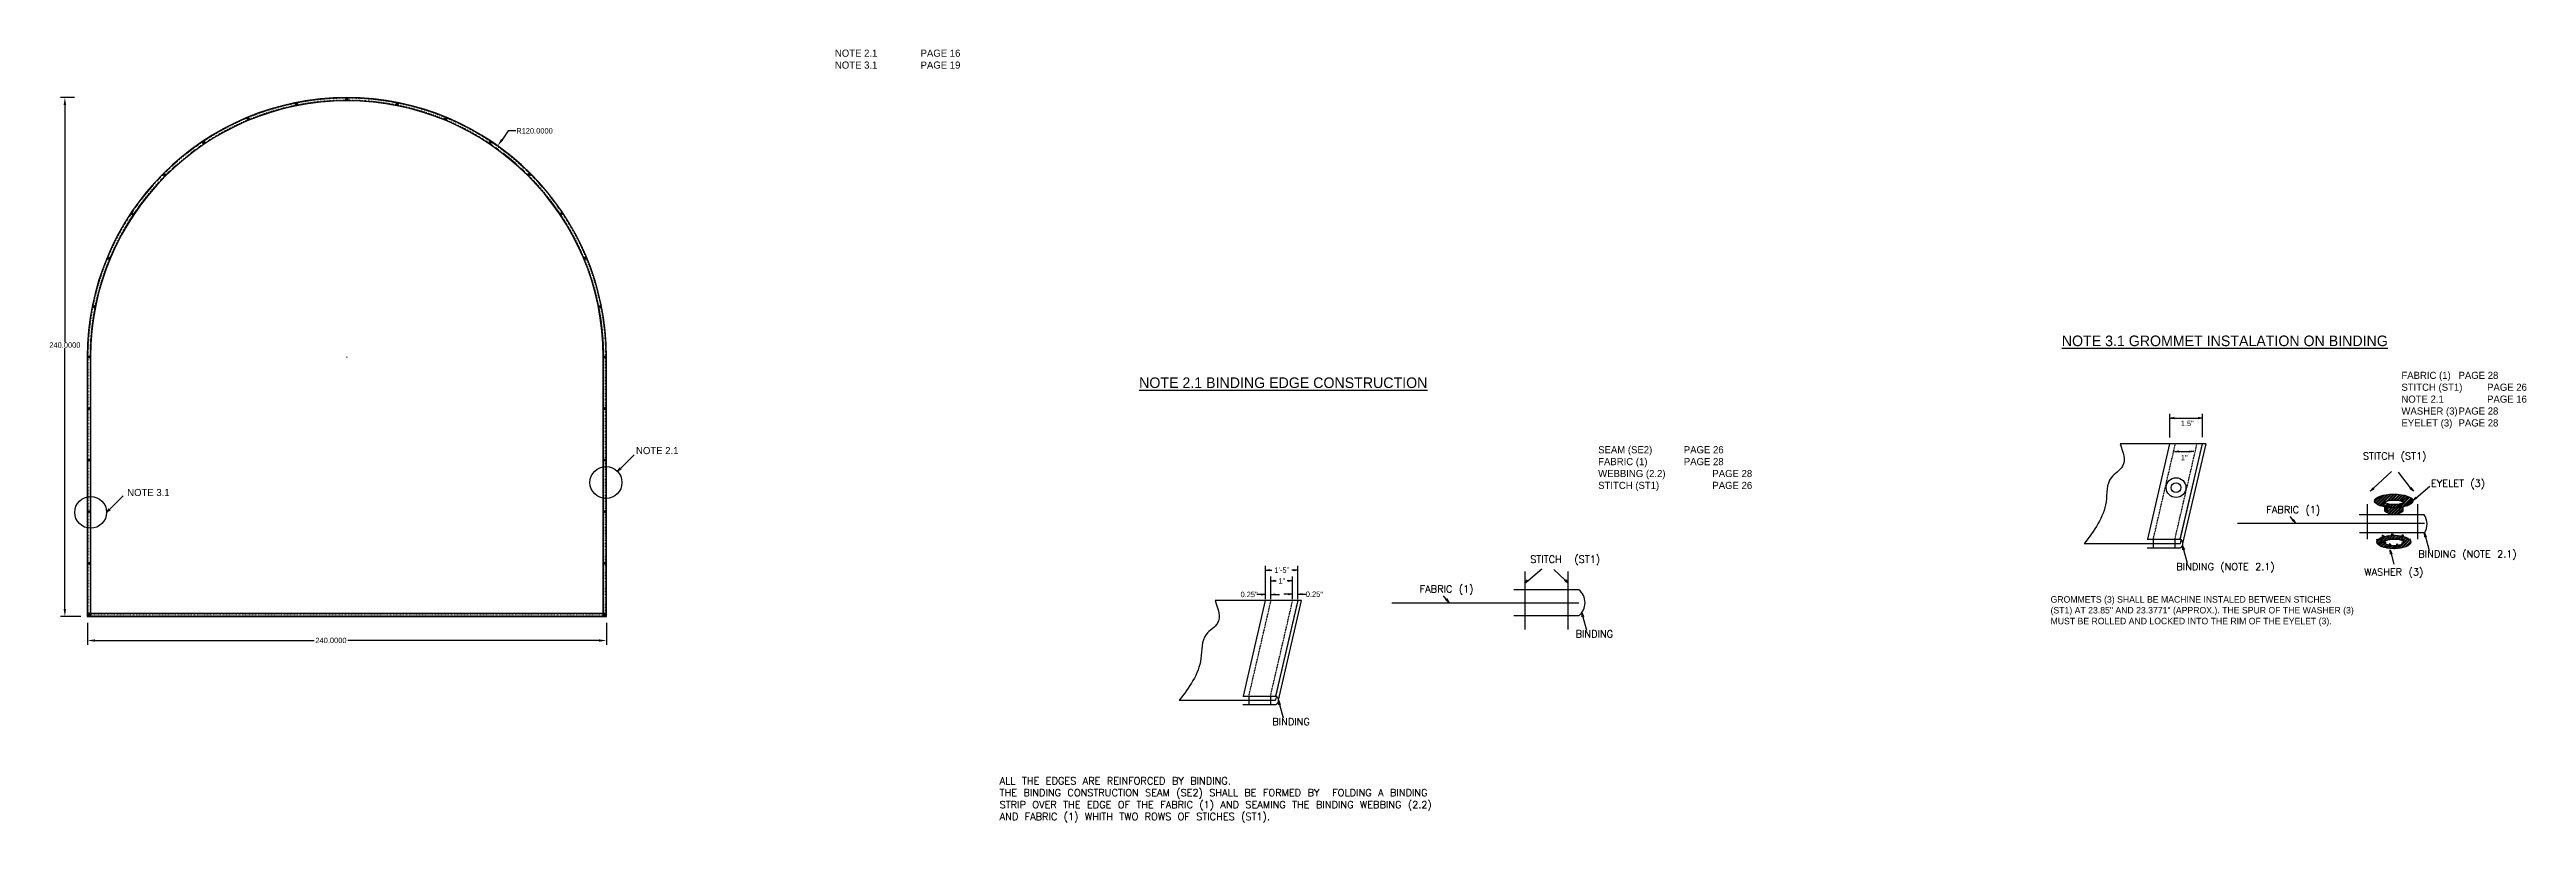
# Model space of a CAD drawing. Header units: inches. Extents: x -1914 to 19746, y -1697 to -663.
# Drawn here: x -370 to 775, y -1549 to -1191 of the extents above; entities that cross this region are included whole.
import ezdxf

# ---------------------------------------------------------------- set-up
doc = ezdxf.new("R2010")
doc.units = ezdxf.units.IN
doc.header["$MEASUREMENT"] = 0
doc.linetypes.add('HIDDEN', pattern=[0.375, 0.25, -0.125])
for name, color, linetype in [('DIMENSION', 7, 'Continuous'), ('GROMMET', 7, 'Continuous'), ('Object', 7, 'Continuous'), ('PEN2', 95, 'Continuous'), ('STECH', 7, 'HIDDEN'), ('TEXT', 7, 'Continuous'), ('Title Block', 7, 'Continuous'), ('WEBB', 5, 'Continuous')]:
    doc.layers.add(name, color=color, linetype=linetype)
doc.styles.add('style1', font='txt.shx')
doc.dimstyles.get("Standard").update_dxf_attribs({"dimtxt": 3.5, "dimasz": 3.5, "dimexe": 0.18, "dimexo": 0.0625, "dimgap": 0.09, "dimtad": 0, "dimtih": 1, "dimtoh": 1, "dimdec": 4, "dimzin": 0, "dimdsep": 46, "dimtxsty": 'Standard', "dimcen": 0.09, "dimadec": 0, "dimazin": 0, "dimtfac": 1, "dimtdec": 4, "dimtofl": 0, "dimtmove": 0, "dimatfit": 3, "dimfxl": 0, "dimtolj": 1, "dimtzin": 0, "dimarcsym": 0})
pattern_1 = [(45, (307.94, -1369.1069), (-0.7071068, 0.7071068), []), (45, (307.94, -1368.6069), (-0.7071068, 0.7071068), [])]

# ---------------------------------------------------------------- blocks, each defined once
blk = doc.blocks.new('_OPEN')
at = {"color": 0, "linetype": 'ByBlock'}
for p, q in [((-1, 0.17), (0, 0)), ((0, 0), (-1, -0.17)), ((0, 0), (-1, 0))]:
    blk.add_line(p, q, dxfattribs=at)
blk = doc.blocks.new('*D2')
at = {"layer": 'DEFPOINTS', "color": 0}
for p in [(-352.5, -1453.7), (-112.5, -1453.7), (-112.5, -1464.8)]:
    blk.add_point(p, dxfattribs=at)
at = {"layer": 'DIMENSION', "color": 0, "lineweight": -2}
for p, q in [((-352.5, -1456.7), (-352.5, -1466.8)), ((-349, -1464.8), (-247.7, -1464.8)), ((-116, -1464.8), (-232.1, -1464.8)), ((-112.5, -1456.7), (-112.5, -1466.8))]:
    blk.add_line(p, q, dxfattribs=at)
at = {"layer": 'DIMENSION', "color": 0}
for points in [[(-349, -1464.3), (-349, -1465.4), (-352.5, -1464.8)], [(-116, -1464.3), (-116, -1465.4), (-112.5, -1464.8)]]:
    blk.add_solid(points, dxfattribs=at)
at = {"layer": 'DIMENSION', "color": 0, "insert": (-239.9, -1464.8), "char_height": 2.5, "attachment_point": 5}
blk.add_mtext('\\A1;240.0000', dxfattribs=at)
blk = doc.blocks.new('*D3')
at = {"layer": 'DEFPOINTS', "color": 0}
for p in [(-355.5, -1213.7), (-362.9, -1453.7), (-352.5, -1453.7)]:
    blk.add_point(p, dxfattribs=at)
at = {"layer": 'DIMENSION', "color": 0, "lineweight": -2}
for p, q in [((-358.5, -1213.7), (-364.9, -1213.7)), ((-362.9, -1217.2), (-362.9, -1326.9)), ((-362.9, -1450.2), (-362.9, -1329.6)), ((-355.5, -1453.7), (-364.9, -1453.7))]:
    blk.add_line(p, q, dxfattribs=at)
at = {"layer": 'DIMENSION', "color": 0}
for points in [[(-363.5, -1217.2), (-362.3, -1217.2), (-362.9, -1213.7)], [(-363.5, -1450.2), (-362.3, -1450.2), (-362.9, -1453.7)]]:
    blk.add_solid(points, dxfattribs=at)
at = {"layer": 'DIMENSION', "color": 0, "insert": (-362.9, -1328.2), "char_height": 2.5, "attachment_point": 5}
blk.add_mtext('\\A1;240.0000', dxfattribs=at)
blk = doc.blocks.new('*D4')
at = {"layer": 'DEFPOINTS', "color": 0}
for p in [(-162.9, -1236), (-232.5, -1333.7)]:
    blk.add_point(p, dxfattribs=at)
at = {"layer": 'DIMENSION', "color": 0, "lineweight": -2}
for p, q in [((-158, -1229.1), (-160.8, -1233.2)), ((-154.5, -1229.1), (-158, -1229.1)), ((-232.6, -1333.7), (-232.4, -1333.7)), ((-232.5, -1333.8), (-232.5, -1333.6))]:
    blk.add_line(p, q, dxfattribs=at)
at = {"layer": 'DIMENSION', "color": 0}
blk.add_solid([(-161.3, -1232.8), (-160.3, -1233.5), (-162.9, -1236)], dxfattribs=at)
at = {"layer": 'DIMENSION', "color": 0, "insert": (-145.8, -1229.1), "char_height": 2.5, "attachment_point": 5}
blk.add_mtext('\\A1;R120.0000', dxfattribs=at)

msp = doc.modelspace()

# ---------------------------------------------------------------- hatches: boundary and pattern name
at = {"layer": 'GROMMET'}
h = msp.add_hatch(dxfattribs=at)
h.set_pattern_fill('STEEL', color=256, scale=8, style=0)
h.set_pattern_definition(pattern_1)
edge = h.paths.add_edge_path()
edge.add_ellipse((713.63817, -1400.29852), major_axis=(-8.86882, 0), ratio=0.3557987052, start_angle=0, end_angle=360)
edge = h.paths.add_edge_path(flags=16)
edge.add_ellipse((713.82239, -1400.92962), major_axis=(-4.21072, 0), ratio=0.2499996442, start_angle=0, end_angle=360)
h = msp.add_hatch(dxfattribs=at)
h.set_pattern_fill('STEEL', color=256, scale=8, style=0)
h.set_pattern_definition([(45, (-852.8027, -26.1727), (-0.7071068, 0.7071068), []), (45, (-852.8027, -25.6727), (-0.7071068, 0.7071068), [])])
edge = h.paths.add_edge_path()
edge.add_line((717.96504, -1404.86603), (717.92879, -1403.06018))
edge.add_ellipse((713.63817, -1400.29852), major_axis=(-8.86882, 0), ratio=0.3557987052, start_angle=61.47942577, end_angle=118.93296646, ccw=False)
edge.add_line((709.40354, -1403.0711), (709.37048, -1404.78346))
edge.add_arc((713.71503, -1399.90497), 6.53259, 228.31327437, 310.58579143)
h = msp.add_hatch(dxfattribs=at)
h.set_pattern_fill('STEEL', color=256, scale=8, style=0)
h.set_pattern_definition(pattern_1)
edge = h.paths.add_edge_path()
edge.add_ellipse((713.68265, -1419.26606), major_axis=(-7.82543, 0), ratio=0.3979833832, start_angle=155.98077946, end_angle=194.03614859)
edge.add_ellipse((713.68265, -1419.26606), major_axis=(-7.82543, 0), ratio=0.3979833832, start_angle=194.03614859, end_angle=201.59008166)
edge.add_ellipse((713.68265, -1419.26606), major_axis=(-7.82543, 0), ratio=0.3979833832, start_angle=201.59008166, end_angle=235.667824)
edge.add_ellipse((713.68265, -1419.26606), major_axis=(-7.82543, 0), ratio=0.3979833832, start_angle=235.667824, end_angle=242.03865019)
edge.add_ellipse((713.68265, -1419.26606), major_axis=(-7.82543, 0), ratio=0.3979833832, start_angle=242.03865019, end_angle=271.81511405)
edge.add_ellipse((713.68265, -1419.26606), major_axis=(-7.82543, 0), ratio=0.3979833832, start_angle=271.81511405, end_angle=278.19781629)
edge.add_ellipse((713.68265, -1419.26606), major_axis=(-7.82543, 0), ratio=0.3979833832, start_angle=278.19781629, end_angle=305.22186549)
edge.add_ellipse((713.68265, -1419.26606), major_axis=(-7.82543, 0), ratio=0.3979833832, start_angle=305.22186549, end_angle=313.61026758)
edge.add_ellipse((713.68265, -1419.26606), major_axis=(-7.82543, 0), ratio=0.3979833832, start_angle=313.61026758, end_angle=342.99542309)
edge.add_ellipse((713.68265, -1419.26606), major_axis=(-7.82543, 0), ratio=0.3979833832, start_angle=342.99542309, end_angle=353.5235101)
edge.add_ellipse((713.68265, -1419.26606), major_axis=(-7.82543, 0), ratio=0.3979833832, start_angle=353.5235101, end_angle=388.88364904)
edge.add_line((706.83068, -1420.77042), (707.00097, -1420.14135))
edge.add_line((707.00097, -1420.14135), (707.22218, -1421.0235))
edge.add_ellipse((713.68265, -1419.26606), major_axis=(-7.82543, 0), ratio=0.3979833832, start_angle=34.35328947, end_angle=60.08101087)
edge.add_line((709.77952, -1421.9654), (709.89663, -1421.29568))
edge.add_line((709.89663, -1421.29568), (710.38831, -1422.09104))
edge.add_ellipse((713.68265, -1419.26606), major_axis=(-7.82543, 0), ratio=0.3979833832, start_angle=65.10361769, end_angle=91.56935796)
edge.add_line((713.89696, -1422.37929), (714.04643, -1421.64539))
edge.add_line((714.04643, -1421.64539), (714.3469, -1422.36921))
edge.add_ellipse((713.68265, -1419.26606), major_axis=(-7.82543, 0), ratio=0.3979833832, start_angle=94.86932481, end_angle=120.98427573)
edge.add_line((717.7112, -1421.93606), (717.82895, -1421.38769))
edge.add_line((717.82895, -1421.38769), (718.18554, -1421.8132))
edge.add_ellipse((713.68265, -1419.26606), major_axis=(-7.82543, 0), ratio=0.3979833832, start_angle=125.12889225, end_angle=150.25506283)
edge.add_line((720.47702, -1420.81124), (720.52077, -1420.18698))
edge.add_line((720.52077, -1420.18698), (720.83047, -1420.53375))
edge = h.paths.add_edge_path(flags=16)
edge.add_spline(control_points=[(717.95917, -1418.91319), (717.9727, -1418.93024), (717.98591, -1418.94797), (718.04809, -1419.03756), (718.09186, -1419.12047), (718.15101, -1419.30848), (718.16519, -1419.4135), (718.15295, -1419.61983), (718.12696, -1419.71961), (718.06424, -1419.86404), (718.03455, -1419.91612), (718.00212, -1419.96342)], knot_values=[2.9718711977, 2.9718711977, 2.9718711977, 2.9718711977, 2.9961324867, 2.9961324867, 3.0894499873, 3.0894499873, 3.1827674878, 3.1827674878, 3.2760849884, 3.2760849884, 3.3376625338, 3.3376625338, 3.3376625338, 3.3376625338], degree=3, periodic=0)
edge.add_spline(control_points=[(718.00212, -1419.96342), (717.9854, -1419.9878), (717.96795, -1420.01091), (717.88332, -1420.11451), (717.8102, -1420.18046), (717.65849, -1420.29499), (717.5796, -1420.344), (717.49642, -1420.38851)], knot_values=[2.7054839022, 2.7054839022, 2.7054839022, 2.7054839022, 2.7372238573, 2.7372238573, 2.8555395838, 2.8555395838, 2.9718711977, 2.9718711977, 2.9718711977, 2.9718711977], degree=3, periodic=0)
edge.add_spline(control_points=[(717.49642, -1420.38851), (717.47082, -1420.40222), (717.44481, -1420.4155), (717.27173, -1420.50028), (717.11161, -1420.56161), (716.7021, -1420.69068), (716.44075, -1420.75314), (716.00822, -1420.83274), (715.8539, -1420.85718), (715.69457, -1420.87875)], knot_values=[2.0670533552, 2.0670533552, 2.0670533552, 2.0670533552, 2.1028615192, 2.1028615192, 2.3015146544, 2.3015146544, 2.5671919923, 2.5671919923, 2.7054839022, 2.7054839022, 2.7054839022, 2.7054839022], degree=3, periodic=0)
edge.add_spline(control_points=[(715.69457, -1420.87875), (715.43868, -1420.91338), (715.16985, -1420.94058), (714.89026, -1420.96024), (714.88734, -1420.96045), (714.88443, -1420.96065)], knot_values=[1.8426196536, 1.8426196536, 1.8426196536, 1.8426196536, 2.0647124174, 2.0647124174, 2.0670533552, 2.0670533552, 2.0670533552, 2.0670533552], degree=3, periodic=0)
edge.add_spline(control_points=[(714.88443, -1420.96065), (714.34861, -1420.99798), (713.78429, -1421.00598), (712.92397, -1420.9717), (712.6171, -1420.94959), (712.32336, -1420.91826)], knot_values=[1.1674128661, 1.1674128661, 1.1674128661, 1.1674128661, 1.5972775991, 1.5972775991, 1.8426196536, 1.8426196536, 1.8426196536, 1.8426196536], degree=3, periodic=0)
edge.add_spline(control_points=[(712.32336, -1420.91826), (712.09963, -1420.8944), (711.88351, -1420.86518), (711.61469, -1420.82016), (711.55216, -1420.80903), (711.49072, -1420.7974)], knot_values=[0.9226823711, 0.9226823711, 0.9226823711, 0.9226823711, 1.1095459874, 1.1095459874, 1.1674128661, 1.1674128661, 1.1674128661, 1.1674128661], degree=3, periodic=0)
edge.add_spline(control_points=[(711.49072, -1420.7974), (711.33936, -1420.76875), (711.19459, -1420.7371), (710.86426, -1420.65364), (710.68606, -1420.59902), (710.35968, -1420.4744), (710.21148, -1420.40511), (710.01063, -1420.27914), (709.94867, -1420.23488), (709.88684, -1420.18202), (709.88441, -1420.17992), (709.88197, -1420.17781)], knot_values=[0.2805834066, 0.2805834066, 0.2805834066, 0.2805834066, 0.4231304645, 0.4231304645, 0.6235444011, 0.6235444011, 0.8239583377, 0.8239583377, 0.9187851977, 0.9187851977, 0.9226823711, 0.9226823711, 0.9226823711, 0.9226823711], degree=3, periodic=0)
edge.add_spline(control_points=[(709.88197, -1420.17781), (709.82521, -1420.12859), (709.77071, -1420.07317), (709.6798, -1419.95477), (709.64183, -1419.89476), (709.61054, -1419.82738)], knot_values=[0.1156721281, 0.1156721281, 0.1156721281, 0.1156721281, 0.2066018147, 0.2066018147, 0.2805834066, 0.2805834066, 0.2805834066, 0.2805834066], degree=3, periodic=0)
edge.add_spline(control_points=[(709.61054, -1419.82738), (709.60172, -1419.8084), (709.59343, -1419.78883), (709.55086, -1419.67694), (709.52986, -1419.57259), (709.52986, -1419.46737), (709.52986, -1419.43202), (709.53213, -1419.39667), (709.55021, -1419.2548), (709.58472, -1419.15457), (709.67437, -1418.98317), (709.72881, -1418.91108), (709.7872, -1418.84822), (709.78786, -1418.84752), (709.78851, -1418.84681)], knot_values=[6.0538951192, 6.0538951192, 6.0538951192, 6.0538951192, 6.0747403873, 6.0747403873, 6.1695672473, 6.1695672473, 6.1695672473, 6.2014292299, 6.2014292299, 6.2995850271, 6.2995850271, 6.3977408243, 6.3977408243, 6.3988574353, 6.3988574353, 6.3988574353, 6.3988574353], degree=3, periodic=0)
edge.add_line((709.78851, -1418.84681), (709.79298, -1418.11859))
edge.add_line((709.79298, -1418.11859), (710.09159, -1418.60489))
edge.add_spline(control_points=[(710.09159, -1418.60489), (710.18101, -1418.54998), (710.27548, -1418.50222), (710.5333, -1418.38909), (710.70563, -1418.3295), (710.97151, -1418.25406), (711.05194, -1418.23309), (711.13492, -1418.21321)], knot_values=[5.4764900919, 5.4764900919, 5.4764900919, 5.4764900919, 5.607028911, 5.607028911, 5.8114297888, 5.8114297888, 5.895843436, 5.895843436, 5.895843436, 5.895843436], degree=3, periodic=0)
edge.add_line((711.13492, -1418.21321), (711.49418, -1417.17802))
edge.add_line((711.49418, -1417.17802), (712.08999, -1418.04366))
edge.add_spline(control_points=[(712.08999, -1418.04366), (712.40612, -1418.0036), (712.74084, -1417.97467), (713.55537, -1417.9338), (714.04236, -1417.9324), (714.5156, -1417.95319)], knot_values=[4.5381654625, 4.5381654625, 4.5381654625, 4.5381654625, 4.8092415057, 4.8092415057, 5.1815349878, 5.1815349878, 5.1815349878, 5.1815349878], degree=3, periodic=0)
edge.add_line((714.5156, -1417.95319), (714.95235, -1417.14125))
edge.add_line((714.95235, -1417.14125), (715.30665, -1418.01018))
edge.add_spline(control_points=[(715.30665, -1418.01018), (715.60396, -1418.04044), (715.88848, -1418.08007), (716.35972, -1418.16661), (716.55438, -1418.20999), (716.91593, -1418.30813), (717.08274, -1418.36271), (717.34731, -1418.47025), (717.45155, -1418.51924), (717.54975, -1418.57572)], knot_values=[3.5525539349, 3.5525539349, 3.5525539349, 3.5525539349, 3.7994639493, 3.7994639493, 3.9924055588, 3.9924055588, 4.1853471683, 4.1853471683, 4.3257710889, 4.3257710889, 4.3257710889, 4.3257710889], degree=3, periodic=0)
edge.add_line((717.54975, -1418.57572), (717.668, -1417.87608))
edge.add_line((717.668, -1417.87608), (717.95917, -1418.91319))

# ---------------------------------------------------------------- linework, layer by layer
at = {"layer": 'DIMENSION'}
for p, q in [((610.198, -1370.86148), (610.18075, -1359.93665)), ((612.18391, -1361.93349), (623.1894, -1361.9161)), ((625.20349, -1370.83778), (625.18624, -1359.91295)), ((626.84887, -1373.83518), (587.16759, -1373.89785)), ((599.9803, -1418.00147), (610.20274, -1373.86147)), ((614.9803, -1418.00147), (625.20823, -1373.83777)), ((616.18482, -1420.00147), (626.87655, -1373.83514)), ((614.31455, -1377.45271), (619.27875, -1377.45271)), ((599.66149, -1418.00147), (614.9803, -1418.00147)), ((602.43659, -1418.03255), (602.43659, -1422.00147)), ((612.47819, -1418.03255), (612.47819, -1422.00147)), ((570.58329, -1420.00147), (615.04654, -1420.00147)), ((599.66149, -1422.00147), (614.9803, -1422.00147)), ((208.78269, -1446.33763), (168.80379, -1446.40077)), ((181.91412, -1490.50392), (192.13657, -1446.36392)), ((196.91412, -1490.50392), (207.14205, -1446.34022)), ((198.11865, -1492.50392), (208.81037, -1446.33758)), ((152.2189, -1492.50275), (196.68216, -1492.50275)), ((181.59532, -1490.50392), (196.91412, -1490.50392)), ((181.59532, -1494.50392), (196.91412, -1494.50392)), ((184.37042, -1490.535), (184.37042, -1494.50392)), ((194.41202, -1490.535), (194.41202, -1494.50392))]:
    msp.add_line(p, q, dxfattribs=at)
for points in [[(587.16759, -1373.89785), (588.30522, -1384.2377), (582.97634, -1389.56231), (580.63163, -1400.63752), (570.58329, -1420.00147)], [(168.80321, -1446.39913), (169.94083, -1456.73898), (164.61195, -1462.0636), (162.26724, -1473.1388), (152.2189, -1492.50275)]]:
    msp.add_spline(points, degree=3, dxfattribs=at)
at = {"layer": 'GROMMET'}
for p, q in [((709.40354, -1403.0711), (709.37048, -1404.78346)), ((717.96504, -1404.86603), (717.92879, -1403.06018)), ((705.77525, -1418.02939), (706.19933, -1418.35527)), ((705.90716, -1418.91477), (705.77525, -1418.02939)), ((709.16938, -1416.72184), (708.21568, -1416.10317)), ((708.21568, -1416.10317), (708.28506, -1417.01109)), ((709.61054, -1419.82738), (709.80021, -1419.31622)), ((709.78851, -1418.84681), (709.79298, -1418.11859)), ((709.79298, -1418.11859), (710.09159, -1418.60489)), ((709.80021, -1419.31622), (709.88197, -1420.17781)), ((711.13492, -1418.21321), (711.49418, -1417.17802)), ((711.49418, -1417.17802), (712.08999, -1418.04366)), ((712.56681, -1416.1835), (713.01111, -1415.36096)), ((713.01111, -1415.36096), (713.43478, -1416.15323)), ((714.5156, -1417.95319), (714.95235, -1417.14125)), ((714.95235, -1417.14125), (715.30665, -1418.01018)), ((717.3518, -1416.51523), (717.87146, -1415.82856)), ((717.49642, -1420.38851), (717.55168, -1419.4298)), ((717.54975, -1418.57572), (717.668, -1417.87608)), ((717.55168, -1419.4298), (718.00212, -1419.96342)), ((717.668, -1417.87608), (717.95917, -1418.91319)), ((717.87146, -1415.82856), (718.09611, -1416.69426)), ((721.3469, -1417.88804), (720.95905, -1418.12008)), ((721.27443, -1418.51072), (721.3469, -1417.88804)), ((706.83068, -1420.77042), (707.00097, -1420.14135)), ((707.00097, -1420.14135), (707.22218, -1421.0235)), ((709.77952, -1421.9654), (709.89663, -1421.29568)), ((709.89663, -1421.29568), (710.38831, -1422.09104)), ((711.49072, -1420.7974), (711.94728, -1419.93889)), ((711.94728, -1419.93889), (712.32336, -1420.91826)), ((713.89696, -1422.37929), (714.04643, -1421.64539)), ((714.04643, -1421.64539), (714.3469, -1422.36921)), ((714.88443, -1420.96065), (715.20592, -1419.93889)), ((715.20592, -1419.93889), (715.69457, -1420.87875)), ((717.7112, -1421.93606), (717.82895, -1421.38769)), ((717.82895, -1421.38769), (718.18554, -1421.8132)), ((720.47702, -1420.81124), (720.52077, -1420.18698)), ((720.52077, -1420.18698), (720.83047, -1420.53375))]:
    msp.add_line(p, q, dxfattribs=at)
for centre, radius in [((-278.16084, -1223.53432), 0.5), ((-278.16084, -1223.53432), 0.25), ((-255.79036, -1216.74831), 0.5), ((-255.79036, -1216.74831), 0.25), ((-232.52584, -1214.45695), 0.5), ((-232.52584, -1214.45695), 0.25), ((-209.26132, -1216.74831), 0.5), ((-209.26132, -1216.74831), 0.25), ((-186.89084, -1223.53432), 0.5), ((-186.89084, -1223.53432), 0.25), ((-298.77759, -1234.5542), 0.5), ((-298.77759, -1234.5542), 0.25), ((-166.27409, -1234.5542), 0.5), ((-166.27409, -1234.5542), 0.25), ((-316.84832, -1249.38447), 0.5), ((-316.84832, -1249.38447), 0.25), ((-148.20335, -1249.38447), 0.5), ((-148.20335, -1249.38447), 0.25), ((-331.67859, -1267.4552), 0.5), ((-331.67859, -1267.4552), 0.25), ((-133.37309, -1267.4552), 0.5), ((-133.37309, -1267.4552), 0.25), ((-342.69847, -1288.07195), 0.5), ((-342.69847, -1288.07195), 0.25), ((-122.3532, -1288.07195), 0.5), ((-122.3532, -1288.07195), 0.25), ((-349.48448, -1310.44243), 0.5), ((-349.48448, -1310.44243), 0.25), ((-115.56719, -1310.44243), 0.5), ((-115.56719, -1310.44243), 0.25), ((-351.77584, -1333.70695), 0.5), ((-351.77584, -1333.70695), 0.25), ((-351.77584, -1333.70695), 0.25), ((-113.27584, -1333.70695), 0.5), ((-113.27584, -1333.70695), 0.25), ((-351.77584, -1357.55695), 0.5), ((-351.77584, -1357.55695), 0.25), ((-113.27584, -1357.55695), 0.5), ((-113.27584, -1357.55695), 0.25), ((-351.77584, -1381.40695), 0.5), ((-351.77584, -1381.40695), 0.25), ((-113.27584, -1381.40695), 0.5), ((-113.27584, -1381.40695), 0.25), ((613.01256, -1394.11344), 4.55), ((613.01256, -1394.11344), 2.25), ((-351.77584, -1405.25695), 0.5), ((-351.77584, -1405.25695), 0.25), ((-113.27584, -1405.25695), 0.5), ((-113.27584, -1405.25695), 0.25), ((-351.77584, -1429.10695), 0.5), ((-351.77584, -1429.10695), 0.25), ((-113.27584, -1429.10695), 0.5), ((-113.27584, -1429.10695), 0.25), ((-351.77584, -1452.95695), 0.5), ((-351.77584, -1452.95695), 0.25), ((-113.27584, -1452.95695), 0.5), ((-113.27584, -1452.95695), 0.25)]:
    msp.add_circle(centre, radius, dxfattribs=at)
for centre, major_axis, ratio in [((713.63817, -1400.29852), (-8.86882, 0), 0.3557987052), ((713.82239, -1400.92962), (-4.21072, 0), 0.2499996442), ((713.68265, -1419.26606), (-7.82543, 0), 0.3979833832)]:
    msp.add_ellipse(centre, major_axis=major_axis, ratio=ratio, dxfattribs=at)
msp.add_open_spline([(709.52986, -1419.46737), (709.52986, -1419.57259), (709.55086, -1419.67694), (709.62066, -1419.86039), (709.6683, -1419.9398), (709.77285, -1420.07597), (709.82989, -1420.13333), (709.94867, -1420.23488), (710.01063, -1420.27914), (710.21148, -1420.40511), (710.35968, -1420.4744), (710.68606, -1420.59902), (710.86426, -1420.65364), (711.25033, -1420.75118), (711.45812, -1420.79394), (712.15299, -1420.91031), (712.68587, -1420.96221), (713.78727, -1421.00609), (714.35476, -1420.99789), (715.34213, -1420.92847), (715.77043, -1420.8765), (716.44075, -1420.75314), (716.7021, -1420.69068), (717.11161, -1420.56161), (717.27173, -1420.50028), (717.53069, -1420.37343), (717.63534, -1420.31247), (717.8102, -1420.18046), (717.88332, -1420.11451), (718.00268, -1419.9684), (718.05139, -1419.89363), (718.12696, -1419.71961), (718.15295, -1419.61983), (718.16519, -1419.4135), (718.15101, -1419.30848), (718.09186, -1419.12047), (718.04809, -1419.03756), (717.94939, -1418.89535), (717.89447, -1418.83539), (717.77979, -1418.7298), (717.71981, -1418.68406), (717.52851, -1418.5564), (717.38899, -1418.4872), (717.08274, -1418.36271), (716.91593, -1418.30813), (716.55438, -1418.20999), (716.35972, -1418.16661), (715.70754, -1418.04685), (715.20538, -1417.99039), (714.15639, -1417.93237), (713.61045, -1417.93104), (712.67228, -1417.97811), (712.27274, -1418.01563), (711.53297, -1418.12233), (711.1932, -1418.19116), (710.70563, -1418.3295), (710.5333, -1418.38909), (710.24992, -1418.51343), (710.13335, -1418.57451), (709.94045, -1418.70494), (709.86063, -1418.76917), (709.72881, -1418.91108), (709.67437, -1418.98317), (709.58472, -1419.15457), (709.55021, -1419.2548), (709.53213, -1419.39667), (709.52986, -1419.43202), (709.52986, -1419.46737)], degree=3, knots=[0, 0, 0, 0, 0.09482686, 0.09482686, 0.18965372, 0.18965372, 0.28448058, 0.28448058, 0.3793074401, 0.3793074401, 0.5797213766, 0.5797213766, 0.7801353132, 0.7801353132, 0.9805492497, 0.9805492497, 1.4127549206, 1.4127549206, 1.8449605914, 1.8449605914, 2.2053452651, 2.2053452651, 2.471022603, 2.471022603, 2.6696757382, 2.6696757382, 2.8218155162, 2.8218155162, 2.9401312426, 2.9401312426, 3.0334487432, 3.0334487432, 3.1267662437, 3.1267662437, 3.2200837443, 3.2200837443, 3.3134012448, 3.3134012448, 3.4067187453, 3.4067187453, 3.5000362459, 3.5000362459, 3.6929778554, 3.6929778554, 3.8859194649, 3.8859194649, 4.0788610744, 4.0788610744, 4.4946600095, 4.4946600095, 4.9104589446, 4.9104589446, 5.2356813419, 5.2356813419, 5.5609037391, 5.5609037391, 5.7653046169, 5.7653046169, 5.9290480959, 5.9290480959, 6.0550117302, 6.0550117302, 6.1531675274, 6.1531675274, 6.2513233246, 6.2513233246, 6.2831853072, 6.2831853072, 6.2831853072, 6.2831853072], dxfattribs=at)
at = {"layer": 'Object'}
for p, q in [((727.72317, -1406.69402), (697.72317, -1406.69402)), ((641.37976, -1410.58585), (727.80433, -1410.58585)), ((727.88547, -1414.96418), (697.88547, -1414.96418)), ((336.92682, -1441.34984), (306.92682, -1441.34984)), ((311.92682, -1432.96938), (311.92682, -1459.70335)), ((331.92682, -1432.96938), (331.92682, -1459.70335)), ((250.50224, -1447.34984), (336.92682, -1447.34984)), ((336.92682, -1453.34984), (306.92682, -1453.34984)), ((336.92682, -1453.34984), (306.92682, -1453.34984))]:
    msp.add_line(p, q, dxfattribs=at)
at = {"layer": 'Object', "ltscale": 0.015}
for p, q in [((701.31771, -1401.82251), (701.31771, -1417.97878)), ((724.66446, -1401.82251), (724.66446, -1417.97878))]:
    msp.add_line(p, q, dxfattribs=at)
at = {"layer": 'Object'}
for centre, radius, start, end in [((721.61489, -1410.95057), 7.44508, 327.37792449, 34.87067824), ((613.92216, -1420.00147), 2.26267, 297.88196459, 62.11803541), ((332.12405, -1447.34984), 7.68547, 308.67588503, 51.32411497), ((195.85598, -1492.50392), 2.26267, 297.88196459, 62.11803541)]:
    msp.add_arc(centre, radius, start, end, dxfattribs=at)
at = {"layer": 'STECH', "ltscale": 0.015}
for p, q in [((-352.27584, -1333.70695), (-352.27584, -1453.70695)), ((-351.27584, -1333.70695), (-351.27584, -1453.70695)), ((-113.77584, -1453.70695), (-113.77584, -1333.70695)), ((-112.77584, -1453.70695), (-112.77584, -1333.70695)), ((602.47481, -1418.02517), (612.70365, -1373.85752)), ((612.4803, -1418.00147), (622.70731, -1373.84172)), ((-352.52584, -1452.45695), (-232.52584, -1452.45695)), ((-352.52584, -1453.45695), (-232.52584, -1453.45695)), ((-232.52584, -1452.45695), (-112.52584, -1452.45695)), ((-232.52584, -1453.45695), (-112.52584, -1453.45695)), ((184.40864, -1490.52761), (194.63748, -1446.35997)), ((194.41412, -1490.50392), (204.64114, -1446.34417))]:
    msp.add_line(p, q, dxfattribs=at)
at = {"layer": 'STECH', "ltscale": 0.8}
for p, q in [((614.9803, -1418.00147), (625.20823, -1373.83777)), ((614.9816, -1417.99584), (625.20823, -1373.83777)), ((615.04524, -1420.0071), (615.436, -1418.31982)), ((196.91412, -1490.50392), (207.14205, -1446.34022)), ((196.91543, -1490.49828), (207.14205, -1446.34022)), ((196.68216, -1492.50275), (197.36983, -1490.82227))]:
    msp.add_line(p, q, dxfattribs=at)
at = {"layer": 'STECH', "ltscale": 0.015}
for radius in [119.75, 118.75]:
    msp.add_arc((-232.52584, -1333.70695), radius, 0, 180, dxfattribs=at)
at = {"layer": 'TEXT'}
for p, q in [((704.30489, -1394.44563), (712.54734, -1386.67267)), ((721.36631, -1394.2788), (715.85981, -1387.0037)), ((724.02453, -1398.7769), (730.35626, -1393.51498)), ((666.94605, -1409.01567), (665.70728, -1407.4455)), ((728.3747, -1416.90342), (730.00966, -1423.13571)), ((192.10888, -1445.64805), (192.10888, -1430.31014)), ((207.10888, -1445.64805), (207.10888, -1430.31014)), ((616.51719, -1422.7685), (618.15215, -1429.00079)), ((712.46546, -1424.79669), (713.70732, -1429.53052)), ((192.10888, -1445.64805), (192.10888, -1441.55057)), ((194.10888, -1432.31014), (194.98388, -1432.31014)), ((194.60888, -1445.64805), (194.60888, -1435.2557)), ((194.60888, -1445.64805), (194.60888, -1441.55057)), ((196.60888, -1437.2557), (197.10103, -1437.2557)), ((202.60888, -1437.2557), (202.18437, -1437.2557)), ((205.10888, -1432.31014), (204.23388, -1432.31014)), ((204.60888, -1445.64805), (204.60888, -1435.2557)), ((204.60888, -1445.64805), (204.60888, -1441.44387)), ((207.10888, -1445.64805), (207.10888, -1441.44387)), ((313.47287, -1437.01219), (319.8046, -1431.75027)), ((330.53429, -1436.84536), (325.34809, -1431.93508)), ((190.10888, -1443.55057), (188.10888, -1443.55057)), ((196.60888, -1443.55057), (198.60888, -1443.55057)), ((202.60888, -1443.44387), (200.60888, -1443.44387)), ((209.10888, -1443.44387), (211.10888, -1443.44387)), ((275.57191, -1445.67757), (274.33314, -1444.10739)), ((338.80884, -1453.83678), (340.4438, -1460.06907)), ((198.60788, -1494.44316), (200.24283, -1500.67545))]:
    msp.add_line(p, q, dxfattribs=at)
msp.add_arc((713.71298, -1400.11821), 6.37353, 227.05206166, 311.84700414, dxfattribs=at)
at = {"layer": 'Title Block'}
for p, q in [((-106.00228, -1385.25363), (-99.79227, -1378.95081)), ((-342.18535, -1404.14425), (-335.97535, -1397.84143))]:
    msp.add_line(p, q, dxfattribs=at)
for centre in [(-112.77584, -1391.73891), (-350.97351, -1405.56292)]:
    msp.add_circle(centre, 7.37842, dxfattribs=at)
at = {"layer": 'WEBB'}
for p, q in [((-352.52584, -1333.70695), (-352.52584, -1453.70695)), ((-351.02584, -1333.70695), (-351.02584, -1453.70695)), ((-114.02584, -1453.70695), (-114.02584, -1333.70695)), ((-112.52584, -1453.70695), (-112.52584, -1333.70695)), ((-352.52584, -1452.20695), (-232.52584, -1452.20695)), ((-352.52584, -1453.70695), (-232.52584, -1453.70695)), ((-232.52584, -1452.20695), (-112.52584, -1452.20695)), ((-232.52584, -1453.70695), (-112.52584, -1453.70695))]:
    msp.add_line(p, q, dxfattribs=at)
for radius in [120, 118.5]:
    msp.add_arc((-232.52584, -1333.70695), radius, 0, 180, dxfattribs=at)

# ---------------------------------------------------------------- block references
at = {"layer": 'DIMENSION', "yscale": 2, "zscale": 2}
for p, xscale, rotation in [((610.18391, -1361.93664), 1.999999999999875, 180.090484125996), ((625.1894, -1361.91295), 1.999999999999874, 0.09048412598290885), ((612.31455, -1377.45271), 2, 180)]:
    msp.add_blockref('_OPEN', p, dxfattribs=dict(at, xscale=xscale, rotation=rotation))
at = {"layer": 'DIMENSION', "xscale": 2, "yscale": 2, "zscale": 2}
msp.add_blockref('_OPEN', (621.27875, -1377.45271), dxfattribs=at)
at = {"layer": 'TEXT', "yscale": 2, "zscale": 2}
for p, xscale, rotation in [((702.75884, -1395.71437), 2.00000000000005, 219.3734973823844), ((722.75884, -1395.71437), 2.000000000000007, 314.1277901173744), ((722.47847, -1400.04565), 2.00000000000005, 219.3734973823844), ((668.18482, -1410.58585), 1.999999999999867, 308.2711548234449), ((727.88547, -1414.96418), 1.999999999999934, 104.1589490103913), ((616.02797, -1420.82926), 1.999999999999934, 104.1589490103913), ((711.97624, -1422.85745), 1.999999999999934, 104.1589490103913), ((192.10888, -1432.31014), 2, 180), ((194.60888, -1437.2557), 2, 180), ((311.92682, -1438.28094), 2.00000000000005, 219.3734973823844), ((331.92682, -1438.28094), 2.000000000000007, 314.1277901173744), ((194.60888, -1443.55057), 2, 180), ((207.10888, -1443.44387), 2, 180), ((276.81068, -1447.24775), 1.999999999999867, 308.2711548234449), ((338.31961, -1451.89754), 1.999999999999934, 104.1589490103913), ((198.11865, -1492.50392), 1.999999999999934, 104.1589490103913)]:
    msp.add_blockref('_OPEN', p, dxfattribs=dict(at, xscale=xscale, rotation=rotation))
at = {"layer": 'TEXT', "xscale": 2, "yscale": 2, "zscale": 2}
for p in [(204.60888, -1437.2557), (207.10888, -1432.31014), (192.10888, -1443.55057), (204.60888, -1443.44387)]:
    msp.add_blockref('_OPEN', p, dxfattribs=at)
at = {"layer": 'Title Block', "xscale": 1.999999999999929, "yscale": 2, "zscale": 2, "rotation": 225.1808005031117}
for p in [(-107.41202, -1386.6723), (-343.5951, -1405.56292)]:
    msp.add_blockref('_OPEN', p, dxfattribs=at)

# ---------------------------------------------------------------- texts
at = {"layer": 'DIMENSION', "insert": (618.18679, -1364.42324), "char_height": 2.5, "attachment_point": 5, "rotation": 0.09048413}
msp.add_mtext('1.5"', dxfattribs=at)
at = {"layer": 'DIMENSION', "insert": (616.78899, -1380.28428), "char_height": 2.5, "attachment_point": 5}
msp.add_mtext('1"', dxfattribs=at)
at = {"layer": 'PEN2', "attachment_point": 1}
for s, insert, char_height, width in [('\\pt83.472;{\\C0;           \\H1.633x;\\LNOTE 3.1 GROMMET INSTALATION ON BINDING}', (547.94904, -1323.77334), 3, 228.3401215), ('\\pt136.338;{\\H1x;\\C0;                \\LNOTE 2.1 BINDING EDGE CONSTRUCTION\\l\\C256;}', (104.56413, -1343.13882), 4.9, 269.2684769), ('\\pt83.472;{\\C0;GROMMETS (3) SHALL BE MACHINE INSTALED BETWEEN STICHES (ST1) AT 23.85" AND 23.3771" (APPROX.). THE SPUR OF THE WASHER (3) MUST BE ROLLED AND LOCKED INTO THE RIM OF THE EYELET (3). }', (554.99899, -1444.32105), 3, 140.2912525), ('\\pt91.8192;{\\Ftxt.shx|c1;\\C0;ALL THE EDGES ARE REINFORCED BY BINDING.\\P\\Ftxt.shx|c0;THE BINDING CONSTRUCTION SEAM (SE2) SHALL BE FORMED BY  FOLDING A BINDING STRIP OVER THE EDGE OF THE FABRIC (1) AND SEAMING THE BINDING WEBBING (2.2) AND FABRIC (1) WHITH TWO ROWS OF STICHES (ST1). }', (69.20655, -1528.10877), 3.3, 225.7924743)]:
    msp.add_mtext(s, dxfattribs=dict(at, insert=insert, char_height=char_height, width=width))
at = {"layer": 'TEXT'}
for s, p in [('NOTE 2.1', (-98.8712, -1378.63366)), ('NOTE 3.1', (-334.09028, -1398.02301))]:
    msp.add_text(s, height=3.3, dxfattribs=at).set_placement(p)
at = {"layer": 'TEXT', "ltscale": 0.015, "style": 'style1'}
for s, p in [('STITCH (ST1)', (699.34958, -1381.13787)), ('EYELET (3)', (730.8578, -1393.81378)), ('FABRIC (1)', (654.77212, -1406.00495)), ('STITCH  (ST1)', (314.4533, -1428.88456)), ('BINDING (NOTE 2.1)', (613.12682, -1432.35333)), ('WASHER (3)', (700.00311, -1434.79143)), ('BINDING (NOTE 2.1)', (724.98433, -1426.48825)), ('FABRIC (1)', (263.39798, -1442.66684)), ('BINDING ', (335.41847, -1463.42161)), ('BINDING', (195.21751, -1504.02799))]:
    msp.add_text(s, height=3.3, dxfattribs=at).set_placement(p)
at = {"layer": 'TEXT', "char_height": 3.3, "width": 210.3834797, "attachment_point": 1}
for s, insert in [('NOTE 2.1^I^IPAGE 16\\PNOTE 3.1^I^IPAGE 19', (-6.93551, -1191.51472)), ('FABRIC (1)^IPAGE 28\\PSTITCH (ST1)^IPAGE 26\\PNOTE 2.1^I^IPAGE 16\\PWASHER (3)^IPAGE 28\\PEYELET (3)^IPAGE 28', (717.18817, -1340.52821)), ('SEAM (SE2)^I^IPAGE 26\\PFABRIC (1)^I ^IPAGE 28\\PWEBBING (2.2)^I^IPAGE 28\\PSTITCH (ST1)^I^IPAGE 26', (345.87627, -1374.93412))]:
    msp.add_mtext(s, dxfattribs=dict(at, insert=insert))
at = {"layer": 'TEXT', "char_height": 2.5, "attachment_point": 5}
for s, insert in [('1\'-5"', (199.60888, -1432.31014)), ('0.25"', (184.52555, -1443.55057)), ('1"', (199.6427, -1437.2557)), ('0.25"', (214.69222, -1443.44387))]:
    msp.add_mtext(s, dxfattribs=dict(at, insert=insert))

# ---------------------------------------------------------------- dimensions: what is measured, and where the dimension line sits
at = {"layer": 'DIMENSION'}
dim = msp.add_linear_dim(base=(-362.88685, -1453.70695), p1=(-355.52584, -1213.70695), p2=(-352.52584, -1453.70695), angle=90, dimstyle='Standard', override={"dimscale": 1, "dimtxt": 2.5, "dimexe": 2, "dimexo": 3, "dimdle": 2}, dxfattribs=at)
dim.commit()
dim.dimension.update_dxf_attribs({"geometry": '*D3', "text_midpoint": (-362.88685, -1328.21881), "dimtype": 160})
dim = msp.add_radius_dim(center=(-232.52584, -1333.70695), mpoint=(-162.85426, -1236.00398), dimstyle='Standard', override={"dimscale": 1, "dimtxt": 2.5, "dimexe": 2, "dimexo": 3, "dimdle": 2}, dxfattribs=at)
dim.commit()
dim.dimension.update_dxf_attribs({"geometry": '*D4', "text_midpoint": (-145.82979, -1229.14263), "dimtype": 164})
dim = msp.add_linear_dim(base=(-112.52584, -1464.84858), p1=(-352.52584, -1453.70695), p2=(-112.52584, -1453.70695), dimstyle='Standard', override={"dimscale": 1, "dimtxt": 2.5, "dimexe": 2, "dimexo": 3, "dimdle": 2}, dxfattribs=at)
dim.commit()
dim.dimension.update_dxf_attribs({"geometry": '*D2', "text_midpoint": (-239.94157, -1464.84858), "dimtype": 160})

doc.saveas('drawing.dxf')
